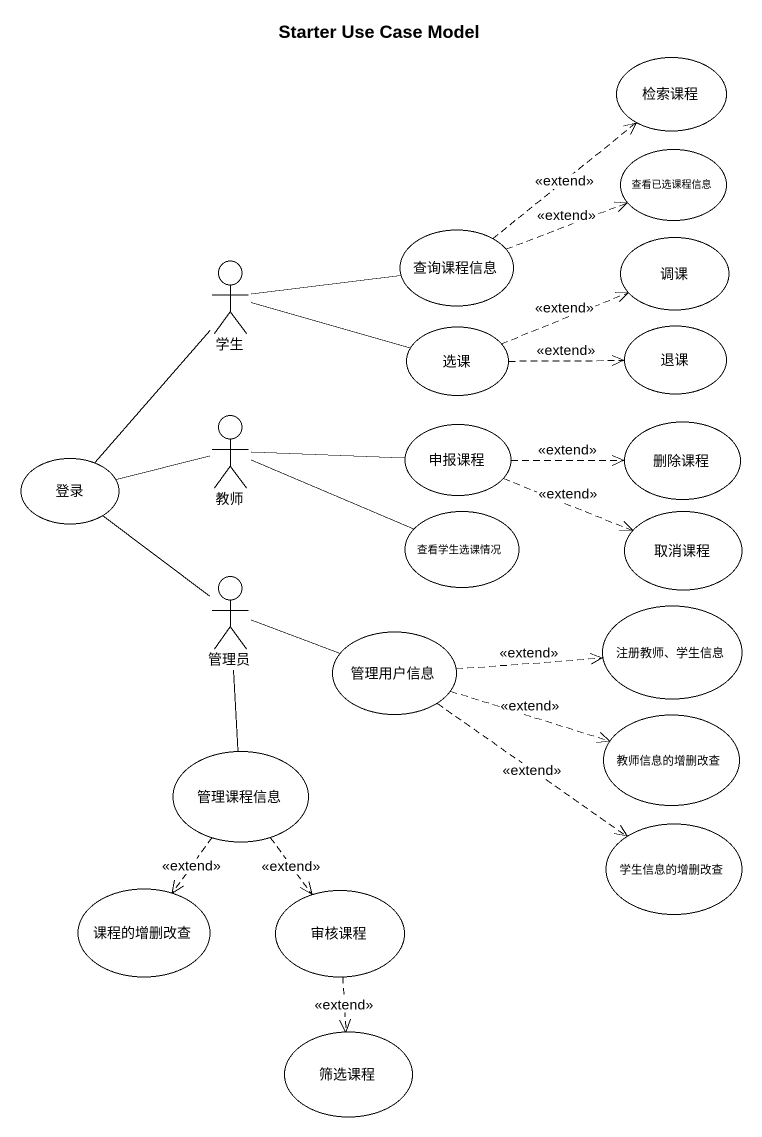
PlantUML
@startuml
title Starter Use Case Model
usecase 检索课程
usecase 查看已选课程信息
usecase 查询课程信息
actor 学生
usecase 调课
usecase 选课
usecase 退课
usecase 登录
actor 教师
usecase 申报课程
usecase 删除课程
usecase 查看学生选课情况
usecase 取消课程
actor 管理员
usecase 管理用户信息
usecase "注册教师、学生信息" as 注册教师_学生信息
usecase 管理课程信息
usecase 教师信息的增删改查
usecase 学生信息的增删改查
usecase 课程的增删改查
usecase 审核课程
usecase 筛选课程
查询课程信息 .up.> 检索课程 : <<extend>>
查询课程信息 .right.> 查看已选课程信息 : <<extend>>
学生 -right- 查询课程信息
学生 -right- 选课
学生 -- 登录
选课 .right.> 调课 : <<extend>>
选课 .right.> 退课 : <<extend>>
教师 -left- 登录
教师 -right- 申报课程
教师 -right- 查看学生选课情况
申报课程 .right.> 删除课程 : <<extend>>
申报课程 .right.> 取消课程 : <<extend>>
管理员 -up- 登录
管理员 -right- 管理用户信息
管理员 -- 管理课程信息
管理用户信息 .right.> 注册教师_学生信息 : <<extend>>
管理用户信息 .right.> 教师信息的增删改查 : <<extend>>
管理用户信息 ..> 学生信息的增删改查 : <<extend>>
管理课程信息 ..> 课程的增删改查 : <<extend>>
管理课程信息 ..> 审核课程 : <<extend>>
审核课程 ..> 筛选课程 : <<extend>>
@enduml
